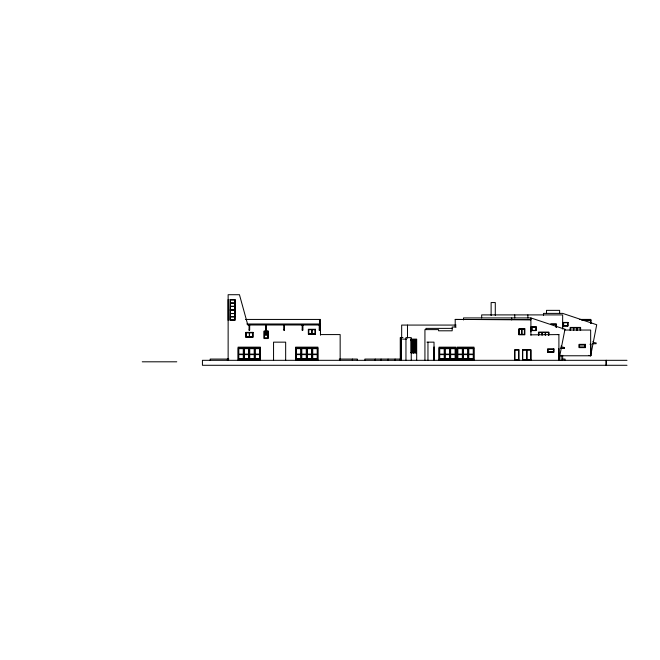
<?xml version="1.0" encoding="UTF-8"?>
<svg xmlns="http://www.w3.org/2000/svg" width="660" height="660" viewBox="0 0 660 660"><rect width="100%" height="100%" fill="white"/><g stroke="black" fill="none" stroke-linecap="round" stroke-linejoin="round"><path stroke-width="0.99" d="M249.059 324.992L249.059 330.206L249.587 330.206L249.612 325.24L249.059 325.24M266.26 330.206L266.285 324.992L266.26 330.206L265.733 330.206L265.733 324.992M283.866 324.992L283.866 330.206L284.394 330.206L284.427 325.24L283.866 325.24M302.173 324.992L302.173 330.206L302.701 330.206L302.734 324.992M319.762 330.206L319.795 324.992L319.762 330.206L319.234 330.206L319.234 324.992M560.934 347.341L560.736 348.332L564.308 348.43L564.49 347.523L561.511 346.97M564.976 329.224L558.904 360.319L558.904 334.579L557.898 334.579M564.531 347.556L564.391 348.29L561.223 348.43M588.679 355.385L590.659 355.773L596.714 324.745L562.658 313.385L543.477 313.385L543.477 315.406M530.904 334.851L558.904 334.579M228.137 299.524L228.137 320.38M230.092 309.961L235.059 309.961M564.96 329.282L530.904 317.93L463.502 317.93L463.502 319.968M245.52 319.44L320.479 319.44L320.479 335.189M455.21 319.44L530.904 319.712L455.21 319.44L455.21 327.013M579.81 319.415L590.914 319.415L590.914 323.548M581.831 320.422L590.914 320.422M583.663 320.455L590.659 320.455L590.659 323.441M562.658 322.352L562.658 327.327M567.691 322.682L563.632 322.682L563.632 325.801L567.691 325.801M246.807 323.986L320.479 323.986M550.556 324.01L556.512 324.01L556.512 326.989M550.836 324.258L556.24 324.258L556.24 326.972M550.993 324.415L553.459 324.415M553.616 324.415L556.083 324.415L556.083 327.484M320.479 324.992L247.813 324.992L239.456 294.715L228.137 294.715L228.137 360.319M456.126 325.075L401.668 325.075L401.668 338.118M265.733 325.24L266.285 325.24M302.173 325.24L302.734 325.24M319.234 325.24L319.795 325.24M456.217 327.013L452.183 327.013L452.183 330.8L438.553 330.8L438.553 329.612L424.933 329.612L424.933 360.319M530.904 326.89L530.904 331.856M536.068 327.096L531.754 327.096L531.754 330.47M452.183 328.375L425.939 328.391L425.939 329.612M320.479 329.15L320.479 334.117M249.059 329.959L249.587 329.959M265.733 329.959L266.26 329.959M283.866 329.959L284.394 329.959M302.173 329.959L302.701 329.959M319.234 329.959L319.762 329.959M564.655 330.041L590.659 330.041L590.659 355.773M264.528 333.217L267.638 333.217M320.479 334.579L340.156 334.579L340.156 360.319M402.979 337.606L400.265 337.606L400.265 360.319M402.575 339.125L406.494 339.125M410.553 339.125L416.683 339.125L416.683 360.319M410.611 339.587L411.477 339.587L411.477 352.745L410.611 352.745M416.295 339.636L412.005 339.652L412.005 352.811L416.295 352.795M410.619 340.576L411.774 340.576M413.539 340.626L416.188 340.626M412.03 340.642L414.01 340.642M412.459 341.137L412.459 346.607M413.597 341.129L414.191 341.129L414.191 346.591L413.597 346.591M426.954 342.152L434.016 342.152L434.016 360.319M590.164 344.099L590.848 344.099L590.848 355.773L559.795 355.773M590.164 344.297L590.848 344.297M413.597 347.086L414.191 347.086L414.191 351.062L413.597 351.062M412.459 347.102L412.459 351.079M433.826 348.15L434.395 348.15M558.904 348.645L559.094 360.319M518.884 349.8L514.668 349.717L514.668 360.145L518.884 360.145L518.884 349.717M522.522 349.8L530.962 349.717L530.962 360.145L522.522 360.145L522.522 349.717M412.483 351.202L412.046 351.202L412.483 352.415M412.764 351.202L413.201 351.202M413.564 351.194L414.224 351.194L414.224 352.399L413.564 352.399M412.764 352.415L413.201 352.415M410.619 352.498L411.774 352.498M412.03 352.564L416.188 352.555M590.164 355.525L590.848 355.525M228.847 359.073L210.194 359.073L210.194 360.319M339.24 359.073L357.349 359.073L357.324 360.319M400.653 359.073L364.873 359.073L364.873 360.319M562.328 359.073L565.042 359.073L565.042 360.319M514.874 359.898L518.678 359.898M522.736 359.898L526.532 359.898M526.952 359.898L530.755 359.898M433.826 360.071L434.395 360.071M627 360.319L202.43 360.319L202.43 365.285L627 365.285M142.246 361.804L176.764 361.804M234.729 303.064L230.497 303.031L234.729 303.163M230.472 306.298L234.712 306.322M230.472 306.397L234.712 306.421M230.431 313.467L234.671 313.492M230.431 313.566L234.663 313.591M230.414 316.726L234.647 316.75M230.414 316.825L234.647 316.849M593.422 341.649L592.928 341.558L593.398 341.773M593.266 342.416L596.236 343.002L596.095 343.728L592.49 343.786M561.173 346.104L561.66 346.203M561.148 346.228L561.635 346.327M580.618 330.412L580.602 327.426L570.174 327.426L570.19 330.412M548.897 335.148L548.881 332.17L538.453 332.17L538.469 335.148M580.404 330.363L580.404 327.657L570.43 327.657L570.43 330.363M580.264 330.33L580.264 327.789L570.578 327.789L570.578 330.33M577.104 327.789L577.104 330.33M576.997 327.789L576.997 330.33M573.837 327.789L573.738 330.33M567.823 325.924L567.823 322.558L563.508 322.558L563.508 325.924M562.658 329.026L562.658 314.902L481.668 314.902L481.668 317.955M562.658 355.352L562.658 360.319M561.14 355.27L561.14 360.319M559.63 313.385L559.63 310.357L546.505 310.357L546.505 313.385M548.683 335.099L548.683 332.401L538.708 332.401L538.708 335.099M548.534 335.074L548.534 332.533L538.857 332.533L538.857 335.074M542.116 332.533L542.116 335.074M542.017 332.533L542.017 335.074M530.904 317.93L530.904 335.321M530.755 360.145L530.755 350.056L526.952 350.056L526.952 360.145M527.876 314.902L527.876 317.93M526.746 349.717L526.746 360.145M526.532 360.145L526.532 350.056L522.736 350.056L522.736 360.145M518.678 360.145L518.678 350.056L514.874 350.056L514.874 360.145M514.75 314.902L514.75 317.93M511.723 317.93L511.723 319.951M495.289 315.562L495.289 302.552L491.122 302.552L491.122 315.562M474.004 360.319L474.004 347.152L457.116 347.152L457.116 360.319M468.286 348.15L468.286 360.071M462.825 348.15L462.825 360.071M455.87 360.327L455.87 347.168L438.983 347.168L438.983 360.327M450.161 348.166L450.161 360.088M444.7 348.166L444.7 360.088M434.395 360.319L434.395 347.16L433.826 347.152L433.826 360.319M427.96 342.152L427.96 360.319M415.915 339.636L415.915 352.795M415.726 339.636L415.726 352.795M415.222 340.626L415.222 352.555M414.505 340.626L414.505 352.555M414.257 340.626L414.257 352.555M414.067 339.636L414.026 352.811M413.935 340.642L413.935 352.564M413.688 339.636L413.688 352.795M413.647 339.652L413.647 352.811M413.507 339.636L413.465 352.811M413.218 340.642L413.218 352.564M412.748 340.642L412.748 352.564M412.5 340.642L412.5 352.564M412.195 339.652L412.195 352.811M411.254 360.319L411.254 337.606L405.958 337.606L405.958 360.319M411.089 340.576L411.089 352.498M407.484 325.075L407.484 338.118M401.23 337.606L401.23 360.319M400.9 337.606L400.9 360.319M395.092 359.073L395.092 360.319M388.055 359.073L388.055 360.319M381.076 359.073L381.076 360.319M375.202 359.073L375.202 360.319M352.382 359.073L352.382 360.319M319.473 319.44L319.473 323.986M317.947 360.319L317.947 347.152L295.597 347.152L295.597 360.319M312.229 348.15L312.229 360.071M311.982 329.653L311.982 333.886M311.883 329.653L311.883 333.886M306.768 348.15L306.768 360.071M302.701 324.992L302.701 330.206M301.307 348.15L301.307 360.071M285.664 360.319L285.664 342.152L273.553 342.152L273.553 360.319M284.427 324.992L284.394 330.206M266.599 331.675L266.599 334.76M265.559 331.675L265.559 334.76M260.42 360.319L260.42 347.152L238.07 347.152L238.07 360.319M254.702 348.15L254.702 360.071M249.587 324.992L249.587 330.206M249.455 332.747L249.455 336.988M249.356 332.747L249.356 336.988M249.241 348.15L249.241 360.071M243.779 348.15L243.779 360.071M227.386 359.073L227.386 360.319M230.15 299.524L230.026 320.389L234.993 320.389L235.117 299.524L230.15 299.524M230.323 310.159L230.266 320.133L234.762 320.158L234.82 310.183L230.323 310.159M230.381 299.731L230.323 309.697L234.82 309.73L234.877 299.755L230.381 299.731M230.455 310.307L230.398 319.984L234.63 320.009L234.688 310.332L230.455 310.307M230.513 299.871L230.455 309.557L234.688 309.581L234.745 299.896L230.513 299.871M567.946 322.426L563.376 322.426L563.376 326.057L567.946 326.057L567.946 322.426M536.192 326.972L531.622 326.972L531.622 330.594L536.192 330.594L536.192 326.972M535.937 327.22L531.878 327.22L531.878 330.338L535.937 330.338L535.937 327.22M524.824 328.82L518.867 328.82L518.867 334.785L524.824 334.785L524.824 328.82M524.543 329.068L519.148 329.068L519.148 334.504L524.543 334.504L524.543 329.068M315.48 329.29L308.327 329.29L308.36 334.257L315.513 334.257L315.48 329.29M521.771 329.224L519.304 329.224L519.304 334.348L521.771 334.348L521.771 329.224M524.395 329.224L521.92 329.224L521.92 334.348L524.395 334.348L524.395 329.224M315.282 329.522L308.591 329.522L308.591 334.018L315.282 334.018L315.282 329.522M315.125 329.653L308.748 329.653L308.748 333.886L315.125 333.886L315.125 329.653M268.092 331.097L264.066 331.097L264.066 338.547L268.092 338.547L268.092 331.097M267.902 331.295L264.264 331.295L264.264 338.291L267.902 338.291L267.902 331.295M267.638 331.675L264.528 331.675L264.528 334.76L267.638 334.76L267.638 331.675M252.953 332.384L245.8 332.384L245.834 337.351L252.986 337.351L252.953 332.384M252.755 332.615L246.056 332.615L246.056 337.12L252.755 337.12L252.755 332.615M252.599 332.747L246.213 332.747L246.213 336.988L252.599 336.988L252.599 332.747M267.638 334.892L264.528 334.892L264.528 337.969L267.638 337.969L267.638 334.892M415.156 341.129L414.562 341.129L414.562 346.591L415.156 346.591L415.156 341.129M585.494 344.347L579.043 344.347L579.043 347.63L585.494 347.63L585.494 344.347M585.181 344.668L579.356 344.668L579.356 347.317L585.181 347.317L585.181 344.668M584.991 344.858L579.538 344.858L579.538 347.127L584.991 347.127L584.991 344.858M415.156 347.086L414.562 347.086L414.562 351.062L415.156 351.062L415.156 347.086M260.164 348.15L238.326 348.15L238.326 360.071L260.164 360.071L260.164 348.15M317.691 348.15L295.845 348.15L295.845 360.071L317.691 360.071L317.691 348.15M455.614 348.166L439.238 348.166L439.238 360.088L455.614 360.088L455.614 348.166M473.748 348.15L457.363 348.15L457.363 360.071L473.748 360.071L473.748 348.15M243.301 348.645L238.804 348.645L238.804 354.106L243.301 354.106L243.301 348.645M248.754 348.645L244.266 348.645L244.266 354.106L248.754 354.106L248.754 348.645M254.215 348.645L249.727 348.645L249.727 354.106L254.215 354.106L254.215 348.645M259.677 348.645L255.189 348.645L255.189 354.106L259.677 354.106L259.677 348.645M300.82 348.645L296.332 348.645L296.332 354.106L300.82 354.106L300.82 348.645M306.281 348.645L301.793 348.645L301.793 354.106L306.281 354.106L306.281 348.645M311.743 348.645L307.255 348.645L307.255 354.106L311.743 354.106L311.743 348.645M317.204 348.645L312.716 348.645L312.716 354.106L317.204 354.106L317.204 348.645M444.213 348.661L439.725 348.661L439.725 354.123L444.213 354.123L444.213 348.661M449.674 348.661L445.186 348.661L445.186 354.123L449.674 354.123L449.674 348.661M455.136 348.661L450.64 348.661L450.64 354.123L455.136 354.123L455.136 348.661M462.346 348.645L457.85 348.645L457.85 354.106L462.346 354.106L462.346 348.645M467.8 348.645L463.312 348.645L463.312 354.106L467.8 354.106L467.8 348.645M473.261 348.645L468.773 348.645L468.773 354.106L473.261 354.106L473.261 348.645M553.938 348.975L547.486 348.975L547.486 352.258L553.938 352.258L553.938 348.975M553.624 349.288L547.8 349.288L547.8 351.937L553.624 351.937L553.624 349.288M553.435 349.478L547.981 349.478L547.981 351.755L553.435 351.755L553.435 349.478M415.189 351.194L414.529 351.194L414.529 352.399L415.189 352.399L415.189 351.194M243.301 354.61L238.804 354.61L238.804 358.578L243.301 358.578L243.301 354.61M248.754 354.61L244.266 354.61L244.266 358.578L248.754 358.578L248.754 354.61M254.215 354.61L249.727 354.61L249.727 358.578L254.215 358.578L254.215 354.61M259.677 354.61L255.189 354.61L255.189 358.578L259.677 358.578L259.677 354.61M300.82 354.61L296.332 354.61L296.332 358.578L300.82 358.578L300.82 354.61M306.281 354.61L301.793 354.61L301.793 358.578L306.281 358.578L306.281 354.61M311.743 354.61L307.255 354.61L307.255 358.578L311.743 358.578L311.743 354.61M317.204 354.61L312.716 354.61L312.716 358.578L317.204 358.578L317.204 354.61M444.213 354.618L439.725 354.618L439.725 358.594L444.213 358.594L444.213 354.618M449.674 354.618L445.186 354.618L445.186 358.594L449.674 358.594L449.674 354.618M455.136 354.618L450.64 354.618L450.64 358.594L455.136 358.594L455.136 354.618M462.346 354.61L457.85 354.61L457.85 358.578L462.346 358.578L462.346 354.61M467.8 354.61L463.312 354.61L463.312 358.578L467.8 358.578L467.8 354.61M473.261 354.61L468.773 354.61L468.773 358.578L473.261 358.578L473.261 354.61M243.565 358.71L238.524 358.71L238.524 359.923L243.565 359.923L243.565 358.71M249.026 358.71L243.986 358.71L243.986 359.923L249.026 359.923L249.026 358.71M254.479 358.71L249.447 358.71L249.447 359.923L254.479 359.923L254.479 358.71M259.941 358.71L254.909 358.71L254.909 359.923L259.941 359.923L259.941 358.71M301.084 358.71L296.051 358.71L296.051 359.923L301.084 359.923L301.084 358.71M306.545 358.71L301.513 358.71L301.513 359.923L306.545 359.923L306.545 358.71M312.007 358.71L306.974 358.71L306.974 359.923L312.007 359.923L312.007 358.71M317.468 358.71L312.436 358.71L312.436 359.923L317.468 359.923L317.468 358.71M444.477 358.726L439.444 358.726L439.444 359.939L444.477 359.939L444.477 358.726M449.938 358.726L444.898 358.726L444.898 359.939L449.938 359.939L449.938 358.726M455.4 358.726L450.359 358.726L450.359 359.939L455.4 359.939L455.4 358.726M462.611 358.71L457.57 358.71L457.57 359.923L462.611 359.923L462.611 358.71M468.064 358.71L463.031 358.71L463.031 359.923L468.064 359.923L468.064 358.71M473.525 358.71L468.493 358.71L468.493 359.923L473.525 359.923L473.525 358.71M606.185 365.285L606.185 360.319L606.185 365.285M545.374 335.074L545.374 332.533L545.275 335.074"/></g></svg>
